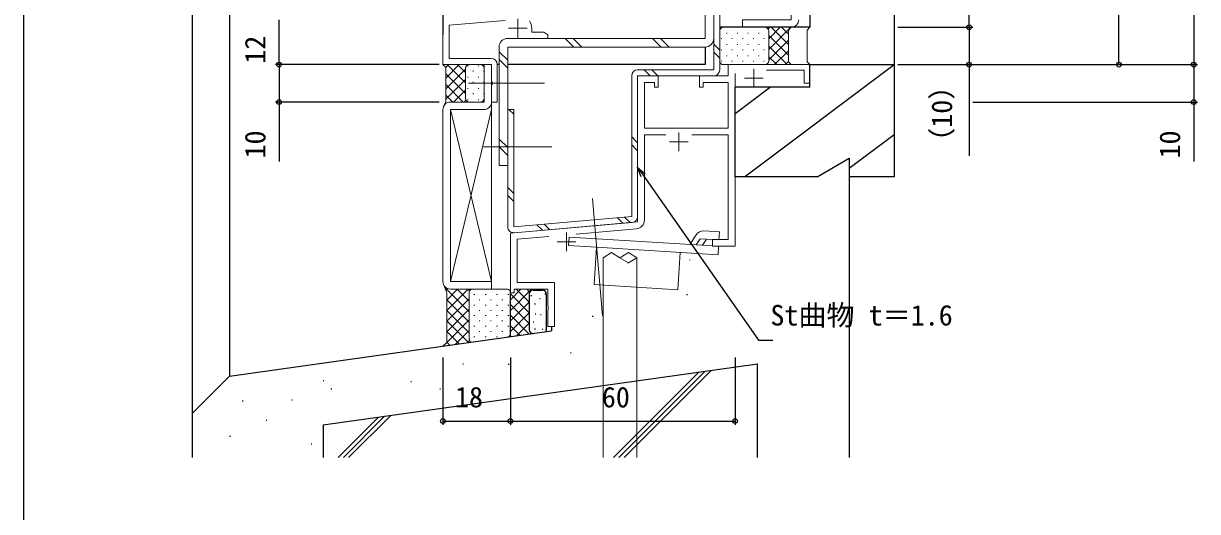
# Model space of a CAD drawing. Units: millimetres, scale not verified. Extents: x -437 to 438, y -554 to 551.
# Drawn here: x -436.8 to -123.3, y -213.9 to -83.5 of the extents above; entities that cross this region are included whole.
import ezdxf
from ezdxf.enums import TextEntityAlignment as Align

# ---------------------------------------------------------------- set-up
doc = ezdxf.new("R2010")
doc.units = ezdxf.units.MM
doc.header["$LTSCALE"] = 4
for name, color, linetype, lineweight in [('0-2_YKK_11', 211, 'Continuous', 18), ('0-3_YKK_11E', 4, 'Continuous', 18), ('0-5_YKK_13', 4, 'Continuous', 18)]:
    doc.layers.add(name, color=color, linetype=linetype, lineweight=lineweight)
for name, color, linetype in [('0-4_YKK_12', 2, 'Continuous'), ('0-7_YKK_D', 6, 'Continuous'), ('0-8_YKK_ZWAK', 7, 'Continuous'), ('0-9_YSS_K', 3, 'Continuous'), ('0-A_YSS_KE', 3, 'Continuous')]:
    doc.layers.add(name, color=color, linetype=linetype)
doc.styles.add('ＭＳ ゴシック', font='')
doc.styles.get('ＭＳ ゴシック').set_extended_font_data('MS Gothic')

msp = doc.modelspace()

# ---------------------------------------------------------------- linework, layer by layer
at = {"layer": '0-2_YKK_11'}
for p, q in [((-304.795, -82.296), (-304.795, -87.296)), ((-307.295, -84.796), (-302.295, -84.796))]:
    msp.add_line(p, q, dxfattribs=at)
for points in [[(-324.795, -82.496), (-324.795, -94.496), (-311.795, -94.496), (-311.795, -99.038), (-311.675, -99.222), (-311.675, -99.771), (-311.795, -99.955), (-311.795, -104.496), (-310.295, -104.496), (-310.295, -94.466)], [(-311.895, -92.866), (-323.165, -92.866), (-323.165, -83.99), (-308.165, -82.678)], [(-303.145, -87.496), (-296.795, -87.496), (-296.795, -86.496), (-297.886, -85.866), (-301.095, -85.866), (-301.095, -84.796)]]:
    msp.add_lwpolyline(points, dxfattribs=at)
for centre, radius, start, end in [((-304.795, -84.796), 3.7, 0, 31.96331), ((-311.895, -94.466), 1.6, 0.00001, 89.99999)]:
    msp.add_arc(centre, radius, start, end, dxfattribs=at)
at = {"layer": '0-3_YKK_11E'}
for p, q in [((-241.795, -95.646), (-241.795, -100.646)), ((-244.295, -98.146), (-239.295, -98.146)), ((-261.795, -112.646), (-261.795, -117.646)), ((-264.295, -115.146), (-259.295, -115.146)), ((-291.795, -139.348), (-291.795, -144.348)), ((-289.23, -139.767), (-273.094, -138.355)), ((-294.295, -141.848), (-289.295, -141.848))]:
    msp.add_line(p, q, dxfattribs=at)
for points in [[(-238.427, -95.996), (-228.295, -95.996), (-228.295, -99.496), (-226.795, -99.496), (-226.795, -94.496), (-248.595, -94.496), (-248.595, -97.496), (-256.295, -97.496), (-256.295, -100.496), (-255.295, -100.496), (-255.295, -99.296), (-248.595, -99.296), (-248.595, -111.496), (-270.995, -111.496), (-270.995, -99.296), (-268.295, -99.296), (-268.295, -100.496), (-267.295, -100.496), (-267.295, -97.496), (-272.795, -97.496), (-272.795, -136.522), (-306.795, -139.496), (-306.795, -155.496), (-305.795, -155.496), (-305.795, -154.496), (-296.795, -154.496), (-296.795, -158.826), (-296.652, -159.017), (-296.652, -159.976), (-296.795, -160.167), (-296.795, -164.496), (-294.995, -164.496), (-294.995, -152.696), (-304.995, -152.696), (-304.995, -141.146), (-296.51, -140.404)], [(-258.296, -113.296), (-248.595, -113.296), (-248.595, -141.196), (-252.795, -141.196), (-252.795, -142.996), (-246.795, -142.996), (-246.795, -96.871)], [(-270.995, -136.064), (-270.995, -113.296), (-265.293, -113.296)]]:
    msp.add_lwpolyline(points, dxfattribs=at)
msp.add_arc((-273.295, -136.064), 2.3, 274.99997, 0, dxfattribs=at)
at = {"layer": '0-4_YKK_12'}
for p, q in [((-391.797, 124.136), (-391.795, -187.756)), ((-381.799, 124.136), (-381.798, -177.759)), ((-324.794, 124.136), (-324.795, -86.496)), ((-226.792, 124.136), (-226.793, -84.505)), ((-226.793, -84.505), (-250.895, -84.495)), ((-254.795, -89.796), (-254.795, -94.496)), ((-309.795, -94.496), (-310.295, -94.496)), ((-254.795, -94.496), (-307.495, -94.496))]:
    msp.add_line(p, q, dxfattribs=at)
at = {"layer": '0-5_YKK_13'}
for p, q in [((-238.795, -84.506), (-249.896, -84.506)), ((-247.55, -84.506), (-247.55, -84.595)), ((-244.72, -84.506), (-244.72, -84.595)), ((-241.89, -84.506), (-241.89, -84.595)), ((-239.06, -84.506), (-239.06, -84.595)), ((-237.969, -84.942), (-237.532, -84.506)), ((-237.794, -87.596), (-234.704, -84.506)), ((-237.793, -90.424), (-231.876, -84.506)), ((-237.18, -84.506), (-232.543, -89.143)), ((-234.352, -84.506), (-232.544, -86.314)), ((-250.896, -85.506), (-250.893, -93.503)), ((-250.38, -87.425), (-250.38, -87.625)), ((-248.965, -86.01), (-248.965, -86.21)), ((-247.55, -87.425), (-247.55, -87.625)), ((-246.135, -86.01), (-246.135, -86.21)), ((-244.72, -87.425), (-244.72, -87.625)), ((-243.305, -86.01), (-243.305, -86.21)), ((-241.89, -87.425), (-241.89, -87.625)), ((-240.475, -86.01), (-240.475, -86.21)), ((-239.06, -87.425), (-239.06, -87.625)), ((-237.792, -93.503), (-237.795, -85.506)), ((-237.795, -85.506), (-237.792, -93.503)), ((-237.794, -86.721), (-232.542, -91.972)), ((-250.38, -90.455), (-250.38, -90.655)), ((-248.965, -89.04), (-248.965, -89.24)), ((-247.55, -90.455), (-247.55, -90.655)), ((-246.135, -89.04), (-246.135, -89.24)), ((-244.72, -90.455), (-244.72, -90.655)), ((-243.305, -89.04), (-243.305, -89.24)), ((-241.89, -90.455), (-241.89, -90.655)), ((-240.475, -89.04), (-240.475, -89.24)), ((-239.06, -90.455), (-239.06, -90.655)), ((-237.793, -89.55), (-232.84, -94.503)), ((-237.792, -93.251), (-232.544, -88.003)), ((-236.215, -94.503), (-232.543, -90.83)), ((-250.38, -93.485), (-250.38, -93.685)), ((-248.965, -92.07), (-248.965, -92.27)), ((-247.55, -93.485), (-247.55, -93.685)), ((-246.135, -92.07), (-246.135, -92.27)), ((-244.72, -93.485), (-244.72, -93.685)), ((-243.305, -92.07), (-243.305, -92.27)), ((-241.89, -93.485), (-241.89, -93.685)), ((-240.475, -92.07), (-240.475, -92.27)), ((-239.06, -93.485), (-239.06, -93.685)), ((-237.792, -92.379), (-235.669, -94.503)), ((-233.387, -94.503), (-232.542, -93.658)), ((-324.795, -94.496), (-317.794, -94.496)), ((-324.045, -95.266), (-323.276, -94.497)), ((-324.045, -98.094), (-320.448, -94.497)), ((-324.045, -100.922), (-318.795, -95.673)), ((-318.794, -102.227), (-324.045, -96.976)), ((-318.795, -99.398), (-323.696, -94.497)), ((-318.795, -96.569), (-320.867, -94.497)), ((-318.794, -103.496), (-318.794, -95.496)), ((-318.794, -95.497), (-318.794, -103.496)), ((-318.115, -94.686), (-318.115, -94.886)), ((-318.015, -94.521), (-318.039, -94.497)), ((-317.794, -94.496), (-314.795, -94.496)), ((-316.7, -96.101), (-316.7, -96.301)), ((-315.285, -94.686), (-315.285, -94.886)), ((-313.87, -96.101), (-313.87, -96.301)), ((-313.795, -95.496), (-313.795, -103.496)), ((-249.893, -94.503), (-238.792, -94.503)), ((-238.532, -94.468), (-238.497, -94.503)), ((-324.045, -103.751), (-318.795, -98.501)), ((-319.353, -104.496), (-324.045, -99.805)), ((-318.115, -97.716), (-318.115, -97.916)), ((-299.685, -99.496), (-317.995, -99.496)), ((-316.7, -99.131), (-316.7, -99.331)), ((-297.685, -99.496), (-315.995, -99.496)), ((-315.285, -97.716), (-315.285, -97.916)), ((-313.87, -99.131), (-313.87, -99.331)), ((-322.182, -104.496), (-324.045, -102.633)), ((-321.962, -104.496), (-318.794, -101.329)), ((-318.115, -100.746), (-318.115, -100.946)), ((-316.7, -102.161), (-316.7, -102.361)), ((-315.285, -100.746), (-315.285, -100.946)), ((-313.87, -102.161), (-313.87, -102.361)), ((-322.795, -152.496), (-311.795, -106.496)), ((-322.795, -106.496), (-311.795, -152.496)), ((-319.134, -104.496), (-318.65, -104.013)), ((-318.115, -103.776), (-318.115, -103.976)), ((-314.795, -104.496), (-317.794, -104.496)), ((-315.285, -103.776), (-315.285, -103.976)), ((-311.795, -104.496), (-311.795, -152.496)), ((-313.995, -116.496), (-295.685, -116.496)), ((-282.146, -161.632), (-284.892, -130.252)), ((-251.195, -143.006), (-291.12, -140.564)), ((-258.897, -142.535), (-257.208, -139.983)), ((-255.15, -138.957), (-250.965, -139.213)), ((-250.965, -139.212), (-251.097, -141.357)), ((-283.774, -143.318), (-284.385, -153.299)), ((-283.774, -143.318), (-251.335, -145.302)), ((-255.439, -142.746), (-254.387, -141.156)), ((-251.335, -145.302), (-251.195, -143.006)), ((-262.027, -154.667), (-261.416, -144.685)), ((-258.954, -146.639), (-258.754, -146.639)), ((-275.529, -147.505), (-275.263, -147.505)), ((-284.385, -153.299), (-262.027, -154.667)), ((-317.795, -160.52), (-324.365, -153.95)), ((-324.044, -154.822), (-323.564, -154.343)), ((-323.795, -157.402), (-320.889, -154.496)), ((-323.795, -160.23), (-318.061, -154.496)), ((-317.795, -157.692), (-320.99, -154.496)), ((-317.713, -154.945), (-318.162, -154.496)), ((-317.795, -155.296), (-317.795, -167.848)), ((-307.595, -154.496), (-316.995, -154.496)), ((-316.515, -155.92), (-316.315, -155.92)), ((-315.1, -154.505), (-314.9, -154.505)), ((-313.485, -155.92), (-313.285, -155.92)), ((-312.07, -154.505), (-311.87, -154.505)), ((-310.455, -155.92), (-310.255, -155.92)), ((-309.04, -154.505), (-308.84, -154.505)), ((-307.425, -155.92), (-307.225, -155.92)), ((-306.795, -166.527), (-306.795, -155.296)), ((-323.795, -163.059), (-317.795, -157.059)), ((-317.795, -163.349), (-323.795, -157.349)), ((-323.795, -165.887), (-317.795, -159.887)), ((-316.515, -158.75), (-316.315, -158.75)), ((-315.1, -157.335), (-314.9, -157.335)), ((-313.485, -158.75), (-313.285, -158.75)), ((-312.07, -157.335), (-311.87, -157.335)), ((-310.455, -158.75), (-310.255, -158.75)), ((-309.04, -157.335), (-308.84, -157.335)), ((-307.425, -158.75), (-307.225, -158.75)), ((-317.795, -166.177), (-323.795, -160.177)), ((-323.795, -168.716), (-317.795, -162.716)), ((-318.004, -168.797), (-323.795, -163.006)), ((-316.515, -161.58), (-316.315, -161.58)), ((-315.1, -160.165), (-314.9, -160.165)), ((-315.1, -162.995), (-314.9, -162.995)), ((-313.485, -161.58), (-313.285, -161.58)), ((-312.07, -160.165), (-311.87, -160.165)), ((-312.07, -162.995), (-311.87, -162.995)), ((-310.455, -161.58), (-310.255, -161.58)), ((-309.04, -160.165), (-308.84, -160.165)), ((-309.04, -162.995), (-308.84, -162.995)), ((-307.425, -161.58), (-307.225, -161.58)), ((-320.484, -169.145), (-323.795, -165.834)), ((-321.545, -169.294), (-317.795, -165.544)), ((-316.515, -164.41), (-316.315, -164.41)), ((-315.1, -165.825), (-314.9, -165.825)), ((-313.485, -164.41), (-313.285, -164.41)), ((-312.07, -165.825), (-311.87, -165.825)), ((-310.455, -164.41), (-310.255, -164.41)), ((-309.04, -165.825), (-308.84, -165.825)), ((-307.425, -164.41), (-307.225, -164.41)), ((-322.964, -169.494), (-323.795, -168.662)), ((-318.254, -168.832), (-317.681, -168.259)), ((-316.889, -168.64), (-307.484, -167.319)), ((-316.515, -167.24), (-316.315, -167.24)), ((-313.485, -167.24), (-313.285, -167.24)), ((-310.455, -167.24), (-310.255, -167.24)), ((-307.425, -167.24), (-307.232, -167.24))]:
    msp.add_line(p, q, dxfattribs=at)
at = {"layer": '0-5_YKK_13', "color": 1}
for p, q in [((-292.129, -87.496), (-289.829, -89.796)), ((-290.006, -87.496), (-287.706, -89.796)), ((-268.795, -87.496), (-266.495, -89.796)), ((-266.672, -87.496), (-264.372, -89.796)), ((-252.495, -89.039), (-250.895, -90.639)), ((-309.795, -91.043), (-307.495, -93.343)), ((-309.795, -93.166), (-307.495, -95.466)), ((-252.495, -91.162), (-250.895, -92.762)), ((-271.095, -95.896), (-269.495, -97.496)), ((-268.972, -95.896), (-267.372, -97.496)), ((-324.795, -152.496), (-324.795, -106.496)), ((-307.164, -106.496), (-305.895, -107.766)), ((-309.795, -114.377), (-307.495, -116.677)), ((-274.395, -113.808), (-272.795, -115.408)), ((-274.395, -115.931), (-272.795, -117.531)), ((-309.795, -116.5), (-307.495, -118.8)), ((-307.495, -127.377), (-305.895, -128.977)), ((-307.495, -129.5), (-305.895, -131.1)), ((-305.755, -139.406), (-274.255, -136.65)), ((-299.723, -137.272), (-298.246, -138.749)), ((-297.771, -137.101), (-296.294, -138.578)), ((-278.266, -135.394), (-276.789, -136.871)), ((-276.314, -135.224), (-274.837, -136.701)), ((-311.795, -154.496), (-322.795, -154.496))]:
    msp.add_line(p, q, dxfattribs=at)
for points in [[(-254.795, -46.497), (-231.795, -46.497), (-231.793, -82.506), (-244.796, -82.506), (-244.796, -84.506), (-231.793, -84.506)], [(-252.495, -87.496), (-252.495, -48.796), (-234.795, -48.796), (-234.795, -46.496)], [(-254.795, -48.796), (-254.795, -87.496), (-307.495, -87.496)], [(-250.895, -95.896), (-250.895, -67.496), (-252.495, -67.496), (-252.495, -95.896), (-272.795, -95.896)], [(-309.795, -89.796), (-309.795, -121.496), (-307.495, -121.496), (-307.495, -89.796), (-254.795, -89.796)], [(-322.795, -104.496), (-313.795, -104.496), (-313.795, -94.496), (-311.795, -94.496), (-311.795, -104.496)], [(-274.395, -97.496), (-274.395, -135.056), (-305.895, -137.812), (-305.895, -106.496), (-307.495, -106.496), (-307.495, -137.812)], [(-272.795, -135.056), (-272.795, -97.496), (-252.495, -97.496)], [(-313.795, -106.496), (-322.795, -106.496), (-322.795, -152.496), (-311.795, -152.496), (-311.795, -154.496)]]:
    msp.add_lwpolyline(points, dxfattribs=at)
at = {"layer": '0-5_YKK_13'}
for points in [[(-231.792, -94.503), (-232.542, -93.753), (-232.545, -85.256), (-231.795, -84.506), (-238.795, -84.506)], [(-238.792, -94.503), (-231.792, -94.503), (-232.542, -93.753), (-232.545, -85.256), (-231.795, -84.506)], [(-226.791, -94.496), (-227.541, -93.746), (-227.541, -85.246), (-226.791, -84.496)], [(-324.795, -94.496), (-324.045, -95.246), (-324.045, -104.349), (-324.63, -105.702)], [(-291.12, -140.564), (-291.26, -142.86), (-283.774, -143.318)], [(-257.168, -142.641), (-256.115, -141.05), (-251.097, -141.357)], [(-282.013, -146.105), (-279.763, -144.705), (-277.513, -146.105)], [(-282.013, -146.105), (-282.013, -180.289), (-282.013, -199.5)], [(-273.013, -146.105), (-275.263, -144.705), (-277.513, -146.105)], [(-273.013, -146.105), (-275.263, -147.505), (-277.513, -146.105)], [(-275.235, -144.705), (-275.249, -144.705), (-275.263, -144.705)], [(-273.013, -146.105), (-273.013, -179.025), (-273.013, -199.5)], [(-324.543, -153.468), (-323.795, -155.496), (-323.795, -168.748), (-324.795, -169.748)]]:
    msp.add_lwpolyline(points, dxfattribs=at)
for centre, radius, start, end in [((-249.896, -85.506), 1, 90, 180), ((-238.795, -85.506), 1, 0, 90), ((-238.795, -85.506), 1, 0, 90), ((-249.893, -93.503), 1, 180, 270), ((-238.792, -93.503), 1, 270, 0), ((-238.792, -93.503), 1, 270, 0), ((-317.794, -95.496), 1, 90, 180.01423), ((-317.794, -95.496), 1, 90, 180.01423), ((-317.794, -95.496), 1, 90, 180), ((-314.795, -95.496), 1, 0, 90), ((-317.794, -103.496), 1, 180.00084, 269.75689), ((-317.794, -103.496), 1, 180, 270), ((-314.795, -103.496), 1, 270, 0), ((-255.29, -141.253), 2.3, 86.5, 146.49975), ((-316.995, -155.296), 0.8, 90, 180), ((-307.595, -155.296), 0.8, 0, 90), ((-316.996, -167.848), 0.799, 179.97201, 277.66995), ((-307.595, -166.527), 0.8, 277.99462, 0.00001)]:
    msp.add_arc(centre, radius, start, end, dxfattribs=at)
at = {"layer": '0-5_YKK_13', "color": 1}
for centre, radius, start, end in [((-231.793, -82.506), 2, 270, 0), ((-307.495, -89.796), 2.3, 90, 180), ((-254.795, -87.496), 2.3, 270, 0), ((-272.795, -97.496), 1.6, 90, 180), ((-252.495, -95.896), 1.6, 270, 0), ((-322.795, -106.496), 2, 90, 180), ((-313.795, -104.496), 2, 270, 0), ((-305.895, -137.812), 1.6, 180, 275), ((-274.395, -135.056), 1.6, 275, 360), ((-322.795, -152.496), 2, 180, 270.00001)]:
    msp.add_arc(centre, radius, start, end, dxfattribs=at)
at = {"layer": '0-7_YKK_D'}
for p, q in [((-124.295, 368.5), (-124.295, -94.496)), ((-144.295, -94.496), (-144.295, -39.496)), ((-184.295, -84.496), (-184.295, -44.497)), ((-368.545, -94.496), (-368.545, -82.496)), ((-203.295, -84.496), (-183.295, -84.496)), ((-203.295, -84.496), (-183.295, -84.496)), ((-325.795, -94.496), (-369.545, -94.496)), ((-325.795, -94.496), (-369.545, -94.496)), ((-203.295, -94.496), (-143.295, -94.496)), ((-203.295, -94.496), (-183.295, -94.496)), ((-181.295, -94.496), (-123.295, -94.496)), ((-128.122, -94.496), (-123.295, -94.496)), ((-325.795, -104.496), (-369.545, -104.496)), ((-183.295, -104.496), (-123.295, -104.496)), ((-324.795, -172.751), (-324.795, -190.751)), ((-306.795, -172.751), (-306.795, -190.751)), ((-306.795, -172.751), (-306.795, -190.751)), ((-246.795, -172.751), (-246.795, -190.751)), ((-324.795, -189.751), (-306.795, -189.751)), ((-306.795, -189.751), (-246.795, -189.751))]:
    msp.add_line(p, q, dxfattribs=at)
for points in [[(-184.295, -84.496), (-184.295, -94.496), (-184.295, -118.901)], [(-368.545, -94.496), (-368.545, -104.496), (-368.545, -120.421)], [(-124.295, -94.496), (-124.295, -104.496), (-124.295, -120.421)], [(-271.892, -124.472), (-272.795, -121.991), (-270.773, -123.688)], [(-272.795, -121.991), (-271.332, -124.08), (-240.51, -168.099), (-236.71, -168.099)]]:
    msp.add_lwpolyline(points, dxfattribs=at)
for centre in [(-184.295, -84.496), (-368.545, -94.496), (-368.545, -94.496), (-184.295, -94.496), (-144.295, -94.496), (-124.295, -94.496), (-124.295, -94.496), (-368.545, -104.496), (-124.295, -104.496), (-324.795, -189.751), (-306.795, -189.751), (-306.795, -189.751), (-246.795, -189.751)]:
    msp.add_circle(centre, 0.637, dxfattribs=at)
at = {"layer": '0-8_YKK_ZWAK'}
msp.add_line((-436.8, 516.5), (-436.8, -553.5), dxfattribs=at)
at = {"layer": '0-9_YSS_K'}
for p, q in [((-204.295, 124.136), (-204.295, -94.496)), ((-244.295, -124.496), (-204.295, -94.496)), ((-226.795, -100.496), (-226.795, -94.496)), ((-237.295, -100.496), (-246.795, -107.621)), ((-204.295, -113.246), (-216.295, -122.246)), ((-303.963, -154.5), (-306.795, -157.332)), ((-301.137, -154.503), (-306.795, -160.161)), ((-306.795, -167.223), (-306.795, -155.193)), ((-306.795, -155.788), (-301.726, -160.857)), ((-305.252, -154.503), (-301.78, -157.974)), ((-302.424, -154.503), (-301.642, -155.284)), ((-301.723, -155.75), (-301.723, -165.371)), ((-301.298, -156.167), (-301.098, -156.167)), ((-300.723, -154.75), (-298.188, -154.75)), ((-297.613, -155.742), (-297.413, -155.742)), ((-297.188, -155.75), (-297.188, -165.371)), ((-259.714, -155.938), (-259.514, -155.938)), ((-301.78, -157.974), (-306.795, -162.989)), ((-306.795, -158.617), (-301.726, -163.686)), ((-300.306, -158.435), (-300.106, -158.435)), ((-299.03, -157.017), (-298.83, -157.017)), ((-301.78, -160.803), (-306.795, -165.817)), ((-306.795, -161.445), (-301.726, -166.514)), ((-300.164, -161.127), (-299.964, -161.127)), ((-298.747, -161.269), (-298.547, -161.269)), ((-284.915, -161.753), (-284.715, -161.753)), ((-306.795, -164.274), (-304.206, -166.862)), ((-301.78, -163.631), (-305.143, -166.994)), ((-300.731, -163.253), (-300.531, -163.253)), ((-300.306, -165.095), (-300.106, -165.095)), ((-298.322, -165.237), (-298.122, -165.237)), ((-290.731, -171.446), (-290.531, -171.446)), ((-319.492, -174.5), (-319.292, -174.5)), ((-307.344, -174.572), (-307.144, -174.572)), ((-279.259, -199.5), (-256.459, -176.7)), ((-277.845, -199.5), (-254.814, -176.469)), ((-276.431, -199.5), (-253.169, -176.238)), ((-356.791, -178.887), (-356.591, -178.887)), ((-354.702, -181.139), (-354.502, -181.139)), ((-333.378, -179.2), (-333.178, -179.2)), ((-325.624, -181.139), (-325.424, -181.139)), ((-378.379, -184.367), (-378.179, -184.367)), ((-365.243, -184.122), (-365.043, -184.122)), ((-371.999, -189.5), (-371.799, -189.5)), ((-352.798, -199.5), (-342.014, -188.716)), ((-351.384, -199.5), (-340.369, -188.485)), ((-349.97, -199.5), (-338.724, -188.254)), ((-381.757, -193.824), (-381.557, -193.824)), ((-359.989, -195.817), (-359.789, -195.817))]:
    msp.add_line(p, q, dxfattribs=at)
for centre, start, end in [((-300.723, -155.75), 90, 180), ((-298.188, -155.75), 0, 90), ((-300.723, -165.371), 180, 270), ((-298.188, -165.371), 328.37378, 0)]:
    msp.add_arc(centre, 1, start, end, dxfattribs=at)
at = {"layer": '0-A_YSS_KE'}
for p, q in [((-226.795, -100.496), (-246.795, -100.496)), ((-224.89, -124.496), (-216.295, -119.534)), ((-216.295, -119.534), (-216.295, -199.5)), ((-381.795, -177.756), (-295.792, -165.677)), ((-295.792, -164.496), (-295.792, -165.677)), ((-356.794, -190.792), (-240.795, -174.5)), ((-240.795, -199.5), (-240.795, -174.5)), ((-381.795, -177.756), (-391.795, -187.756)), ((-391.795, -187.756), (-391.792, -199.5)), ((-356.794, -190.792), (-356.794, -199.5))]:
    msp.add_line(p, q, dxfattribs=at)
for points in [[(-226.795, -94.496), (-204.295, -94.496), (-204.295, -124.496), (-216.295, -124.496)], [(-224.89, -124.496), (-246.795, -124.496), (-246.795, -100.496)]]:
    msp.add_lwpolyline(points, dxfattribs=at)

# ---------------------------------------------------------------- texts
at = {"layer": '0-7_YKK_D', "style": 'ＭＳ ゴシック'}
for s, p in [('12', (-370.545, -94.249)), ('（10）', (-187.189, -118.861)), ('10', (-370.545, -119.572)), ('10', (-126.295, -119.572))]:
    msp.add_text(s, height=5.499, rotation=90, dxfattribs=at).set_placement(p, align=Align.BOTTOM_LEFT)
for s, p in [('St曲物 t＝1.6', (-237.349, -165.869)), ('18', (-321.569, -187.751)), ('60', (-282.356, -187.751))]:
    msp.add_text(s, height=5.499, dxfattribs=at).set_placement(p, align=Align.BOTTOM_LEFT)

doc.saveas('drawing.dxf')
